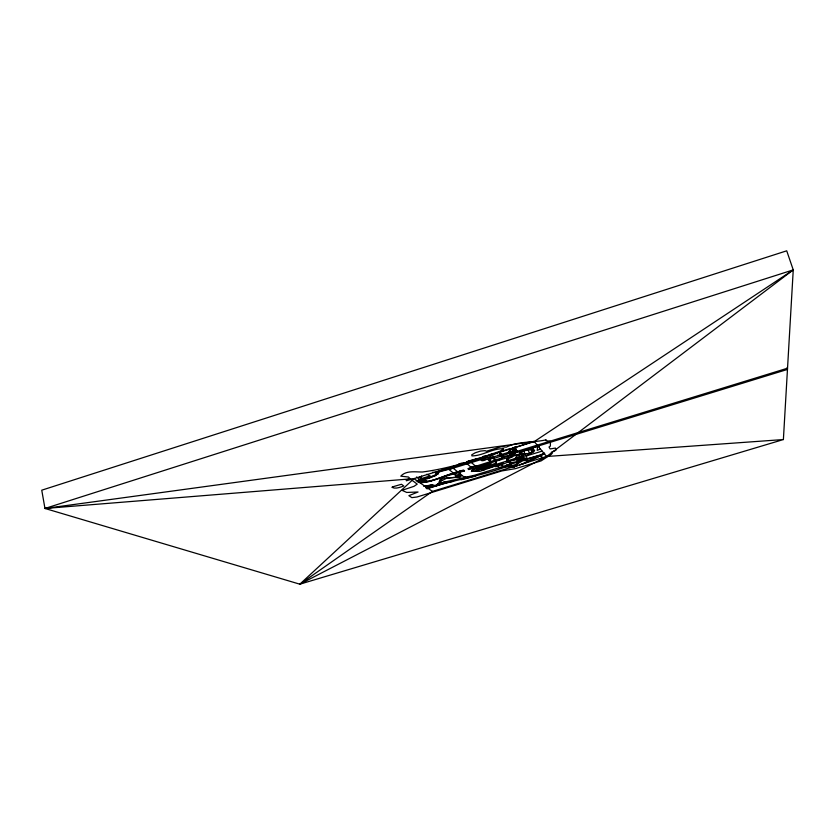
<?xml version="1.0" encoding="UTF-8"?>
<svg xmlns="http://www.w3.org/2000/svg" width="835" height="835" viewBox="0 0 835 835"><rect width="100%" height="100%" fill="white"/><g stroke="black" fill="none" stroke-linecap="round" stroke-linejoin="round"><path stroke-width="1.25" d="M491.502 462.569C489.059 466.984 477.296 466.107 472.62 470.042L471.702 471.399L478.883 470.752L479.666 471.431L494.508 466.337L495.75 466.702C504.956 463.926 513.233 459.187 523.357 457.121L521.76 453.353L517.408 455.19L515.111 459.073L521.489 457.695C522.491 454.856 515.435 459.803 515.101 458.749M499.904 452.152L499.821 454.323L502.044 456.557L503.495 456.714L511.103 455.044L510.289 452.059M489.842 458.645L489.915 459.198M783.387 439.554L793.25 269.893L786.716 250.813L41.75 490.187L44.965 508.463L299.828 584.187L783.387 439.554L546.612 456.505L432.426 491.397L299.828 584.187L413.972 478.622L534.275 441.579L793.25 269.893L44.965 508.463L413.972 478.622L432.426 491.397M508.056 453.04L510.738 448.959L515.195 447.069L517.251 452.455L787.468 369.425L786.956 367.901M466.629 477.975L464.844 476.514L463.905 476.9L453.144 468.164L438.97 471.942L438.093 473.831C432.248 477.411 425.13 480.062 418.283 480.344L418.064 482.286L420.151 481.638C433.073 482.484 445.326 474.927 457.653 471.817L454.49 473.925L464.521 470.846L463.529 470.011L453.457 473.111M426.758 474.249L430.14 475.887L421.268 478.612L421.56 476.065M514.777 459.166L515.456 458.425M536.978 445.305L537.677 446.422L537.187 450.378L540.495 448.99M489.592 457.716L490.583 461.703L488.235 459.73L490.719 457.841L515.999 450.034L517.251 452.455M488.235 459.73L488.318 459.125M475.345 465.993L467.871 468.685L468.852 469.52L471.128 467.287L475.345 465.993L477.359 465.763L478.319 466.619L475.345 465.993L470.429 461.661L467.59 461.849L468.059 462.266L468.205 461.546L477.578 458.812M485.448 467.757L475.898 470.115L496.366 463.028L496.084 461.16M520.445 454.428L517.283 454.731L520.967 456.735L521.76 453.353L511.27 456.568M533.826 441.329L510.738 448.959L514.381 450.535L515.195 447.069M514.83 466.786L510.446 466.139L516.614 464.25L523.138 460.555L526.175 460.565L526.582 459.177L539.608 455.451L539.984 455.9L519.339 465.304M438.417 471.514L438.97 471.942L436.371 472.401L438.166 472.485L436.047 473.142L438.093 473.831L430.62 476.848L431.173 477.255L420.381 479.697L419.817 480.49L435.599 475.533L436.371 472.401L438.417 471.514L448.364 469.04L452.09 467.308L453.144 468.164M478.152 459.281L478.33 458.749M425.61 486.982L430.609 485.469M458.665 472.641L459.333 471.305L464.521 470.846M485.292 455.837L487.661 455.639L486.951 457.006L482.88 459.01L448.896 469.468M508.745 452.267L508.39 452.935L509.611 453.175L508.379 452.601L510.738 448.959L515.258 450.827M424.66 486.294L432.175 485.083L433.396 485.949L436.507 485.678L438.375 485.114L438.772 484.55L437.509 484.53L437.78 484.07L440.588 482.818L440.191 481.471L446.568 478.298L458.269 476.931M437.509 484.53L445.118 481.931L474.76 475.188L516.719 462.35L518.044 461.505L517.449 459.333L518.984 457.799M484.102 455.941L481.92 458.123L435.212 472.506L432.676 472.255M517.961 455.284L517.449 455.388L518.003 455.221M515.174 458.509L517.408 455.19L520.685 456.828M523.138 460.555L524.265 458.947L526.582 459.177M511.448 455.284L515.153 453.635L517.345 451.119L516.187 452.226L509.934 453.687L513.504 451.944L516.187 452.226M487.661 455.639L483.11 457.517L486.951 457.006L481.92 458.123L480.741 459.667L481.722 460.576M521.009 451.766L522.115 453.655L529.338 453.572L532.991 451.088L531.54 449.7L527.918 449.961L520.748 451.672L519.673 453.937M524.37 463.446L544.691 453.614M518.044 461.505L509.298 463.007L506.709 460.388L507.753 458.989L512.22 456.818L511.417 453.854L513.504 451.944L510.185 452.58M515.299 450.869L514.934 451.537L508.431 452.977L514.089 450.629M515.226 451.453L515.633 450.764L514.381 450.535M511.27 464.959L509.079 465.617L509.621 467.59L511.803 466.922L511.166 464.792M423.752 486.387L432.394 484.728L435.077 485.573L439.753 482.87L438.907 482.244L439.325 481.544L442.174 480.25L439.617 480.229L440.577 479.154L444.032 478.09L455.722 477.443L460.367 474.029L455.294 475.585L456.714 476.159L460.367 474.029M521.771 457.611L522.178 456.954L520.967 456.735M516.614 464.25L522.7 459.25L524.265 458.947M522.491 455.534L524.808 453.655L529.526 453.781L533.398 452.069L534.609 450.566L532.448 448.03M489.602 458.853L493.715 457.653M453.729 473.32L452.57 474.238L452.048 473.831C441.068 476.263 430.474 483.517 418.93 482.442M499.038 460.252L502.847 457.246M483.601 466.076L485.584 464.657M484.603 466.995L488.402 464.01M299.828 584.187L546.612 456.505L793.25 269.893M447.925 468.592L453.645 466.254M529.526 453.781L526.332 455.952L527.125 458.843L540.433 454.929L544.493 453.019M467.151 463.853L470.429 461.661M465.669 477.192L462.58 479.217L458.018 476.743M505.248 465.867L507.179 464.594M510.884 463.54L504.444 467.193L499.476 467.631L497.409 466.191M511.103 455.044L477.359 465.763M492.911 456.609L493.454 458.603L516.844 450.952M418.283 480.344L420.652 482.776L422.113 482.025M539.608 455.451L529.317 460.137L526.175 460.565M521.906 464.437L543.585 454.01M483.684 466.149L476.148 468.362L472.318 470.074L471.368 471.493L478.966 470.825M509.548 465.178L510.644 464.865M542.092 451.13L526.332 455.952L524.808 453.655L522.334 453.864M514.777 450.639L508.39 452.935L515.299 451.203M521.353 456.828L515.111 459.073L521.854 457.371M474.583 459.761L500.175 451.192L503.755 448.802C492.817 448.082 482.88 455.858 471.932 455.9L471.765 454.804L475.198 452.8L480.584 451.067L485.125 450.639L486.377 451.234L501.23 446.694L506.229 447.174C518.952 440.901 532.97 442.894 546.247 439.805L545.568 440.556L550.411 441.318L550.38 446.078L549.002 447.017L550.15 448.938L555.442 448.082L555.912 450.295L551.309 452.309L552.332 453.05L551.392 454.271L541.09 460.91L515.498 468.623L501.856 470.93L416.947 497.013L411.853 497.639L408.858 495.656L418.053 492.003L406.708 492.441L402.042 490.333L414.045 486.304L417.218 484.133L410.914 479.447L406.405 480.772L406.207 480.219L409.787 478.351L408.451 477.015L400.758 476.169C406.113 470.272 415.245 472.046 422.322 472.015C440.055 469.698 457.538 465.22 474.583 459.761L467.203 461.682M516.322 450.535L515.08 447.101M507.294 453.332L516.437 450.514M467.287 461.536L476.628 458.655M492.253 453.989L488.966 455.002L489.968 455.973L493.892 454.762L493.454 454.334L497.19 453.186L496.648 452.633M509.381 448.865L499.549 451.892L502.806 455.263L500.353 454.845L499.81 452.841M416.185 480.991L420.381 479.697L416.519 476.983M489.675 459.271L493.736 458.018M490.041 459.521L490.354 461.776L489.654 459.041M516.416 451.547L787.541 368.204M537.677 446.422L531.425 448.343L533.596 450.869L532.605 452.132L529.338 453.572L528.137 449.23M454.24 473.727L429.942 481.19L420.652 482.776M468.852 469.52L510.738 456.661L512.22 456.818M522.136 454.021L522.981 456.495M522.491 456.087L523.357 457.121L521.708 453.363L523.138 456.63L513.984 459.407L522.971 456.703M522.553 456.254L485.344 467.663L486.262 468.487M522.793 456.411L522.449 454.501M457.382 476.691L455.503 477.265L462.152 475.47L457.382 476.691L455.294 475.585M523.19 456.849L522.574 455.952M481.242 469.875L484.811 468.863L481.315 469.938M425.725 487.87L433 485.646M440.275 483.413L445.118 481.931L440.254 483.225M426.789 488.621C452.935 480.125 480.24 476.19 506.156 466.755M522.7 459.25L516.928 461.024L520.56 459.417L521.593 458.06L522.7 459.25L521.979 457.121M461.014 479.781L475.773 476.044M427.061 488.778L446.234 482.807L453.593 481.273M458.53 464.02L462.266 462.987M425.641 487.118L431.726 485.5M534.39 446.662L537.302 445.973L539.306 446.631M515.362 466.452L517.22 466.045M522.501 459.041L527.125 458.843M516.03 455.315L511.865 455.889M517.23 459.991L520.56 459.417L512.408 460.075M481.92 458.123L491.272 456.86L487.149 459.052L483.997 459.114L485.459 458.352L481.92 458.123L483.381 459.48L486.001 459.281A2.223 0.543 -14.9 0 1 484.342 460.356A2.223 0.543 -14.9 0 1 481.795 460.555M44.965 508.463L534.275 441.579L546.612 456.505M509.35 466.274L506.083 466.692L509.841 466.765M521.311 450.754L523.837 450.556L524.63 453.447M452.194 467.276L449.762 467.903L467.36 462.131L466.149 462.976L471.128 467.287M511.417 453.854L515.153 453.635M434.012 475.533L435.599 475.533M515.612 459.281L516.28 459.292M515.999 459.375L514.819 459.208M509.319 453.259L508.097 453.081M514.402 466.431L511.448 465.836L511.792 466.922M525.549 449.773L527.918 449.961M519.861 457.893L521.593 458.06L517.449 459.333L515.581 458.874M477.891 458.405L480.302 458.624M497.618 455.242L501.24 455.743M437.78 484.07L438.772 484.55M421.748 479.572L422.322 479.979M447.831 468.623L456.213 475.303M459.333 471.305L460.346 472.13M467.308 476.691L468.258 477.484M470.251 467.955L471.211 468.79M476.148 468.362L477.192 469.27M486.826 468.331L503.421 463.237L494.508 466.337M532.991 451.088L531.54 449.7M499.476 467.631L500.342 468.445M493.454 458.603L495.197 460.294M501.564 464.918L504.444 467.193M507.242 458.853L509.632 461.327L507.262 460.941L506.73 458.979M517.283 454.731L518.097 455.607M522.303 454.334L522.825 456.223M419.681 476.816L421.268 478.612M519.996 452.069L521.103 453.958M494.852 460.158L496.366 463.028M540.986 455.941L542.207 459.135M531.269 450.148L532.02 452.299M541.351 455.325L542.395 458.54M521.583 451.725L522.115 453.655M510.195 454.678L510.738 456.661M509.454 452.998L509.987 454.991M509.893 460.44L510.488 462.621M502.962 454.72L503.495 456.714M489.968 457.601L490.27 458.707M490.103 460.168L489.894 458.968M524.808 453.655L524.829 458.592M392.533 486.878L391.907 487.316C395.404 489.289 400.341 487.254 403.785 485.949L401.437 484.279L392.533 486.878M422.385 481.284L425.339 481.461L426.695 480.636L422.385 481.284M484.331 469.541L482.494 470.105L484.331 469.541M514.548 466.953L511.072 466.765L514.548 466.953"/></g></svg>
